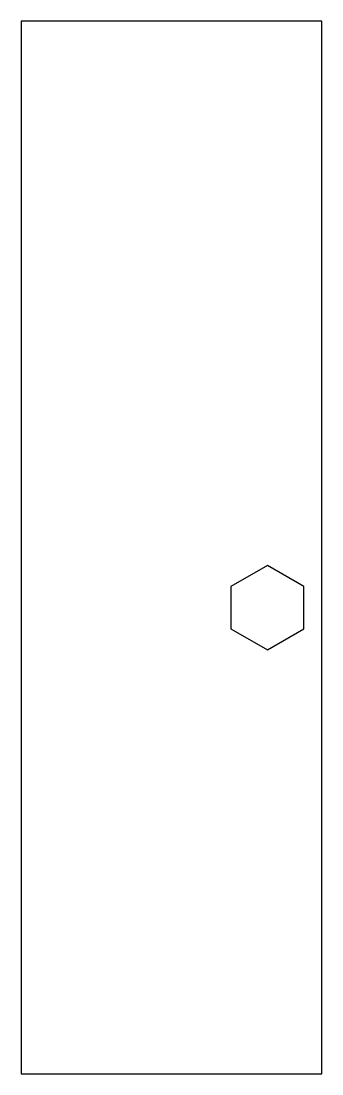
# Model space of a CAD drawing. Header units: millimetres. Extents: x -60 to -10, y -88 to 88.
import ezdxf

# ---------------------------------------------------------------- set-up
doc = ezdxf.new("R2010")
doc.units = ezdxf.units.MM
doc.layers.add('Shape2DView001', color=7, linetype='CONTINUOUS')

msp = doc.modelspace()

# ---------------------------------------------------------------- linework, layer by layer
at = {"layer": 'Shape2DView001'}
for p, q in [((-10, 87.5), (-60, 87.5)), ((-60, 87.5), (-60, -87.5)), ((-10, -87.5), (-10, 87.5)), ((-19.06, -3), (-25.12, -6.5)), ((-13, -6.5), (-19.06, -3)), ((-25.12, -6.5), (-25.12, -13.5)), ((-13, -13.5), (-13, -6.5)), ((-25.12, -13.5), (-19.06, -17)), ((-19.06, -17), (-13, -13.5)), ((-60, -87.5), (-10, -87.5))]:
    msp.add_line(p, q, dxfattribs=at)

doc.saveas('drawing.dxf')
